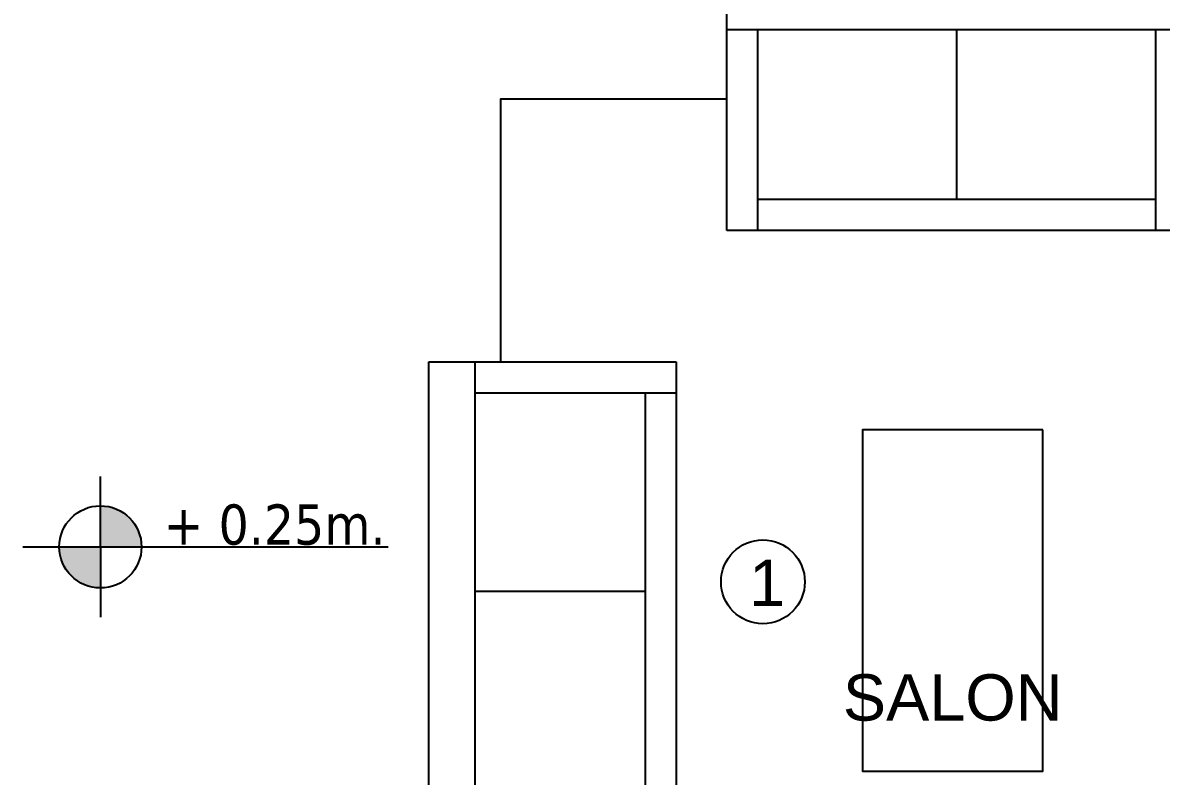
# Model space of a CAD drawing. Header units: millimetres. Extents: x 154 to 5560, y 36 to 724.
# Drawn here: x 4738.1 to 4829.9, y 205.4 to 266.2 of the extents above; entities that cross this region are included whole.
import ezdxf

# ---------------------------------------------------------------- set-up
doc = ezdxf.new("R2010")
doc.units = ezdxf.units.MM
doc.layers.add('MİMARİ PLAN', color=8, linetype='Continuous')
doc.styles.get("Standard").update_dxf_attribs({"font": 'arial.ttf'})
doc.styles.add('taho', font='tahoma.ttf')

msp = doc.modelspace()

# ---------------------------------------------------------------- hatches: boundary and pattern name
at = {"layer": 'MİMARİ PLAN'}
h = msp.add_hatch(color=256, dxfattribs=at)
h.dxf.hatch_style = 1
h.paths.add_polyline_path([(4744.383, 220.574, -0.414214), (4741.068, 223.889), (4744.383, 223.889)])
h.paths.add_polyline_path([(4747.698, 223.889), (4744.383, 223.889), (4744.383, 227.204, -0.414214)])

# ---------------------------------------------------------------- linework, layer by layer
for p, q in [((4794.914, 249.432), (4794.914, 269.379)), ((4794.914, 265.639), (4831.967, 265.639)), ((4797.407, 249.432), (4797.407, 265.639)), ((4813.441, 251.925), (4813.441, 265.639)), ((4829.474, 265.639), (4829.474, 249.432)), ((4829.474, 251.925), (4797.407, 251.925)), ((4831.967, 249.432), (4794.914, 249.432)), ((4770.872, 238.824), (4790.818, 238.824)), ((4770.872, 201.771), (4770.872, 238.824)), ((4774.612, 201.771), (4774.612, 238.824)), ((4790.818, 238.824), (4790.818, 201.771)), ((4774.612, 236.331), (4790.818, 236.331)), ((4788.325, 236.331), (4788.325, 204.264)), ((4744.383, 223.889), (4744.383, 229.562)), ((4738.121, 223.889), (4767.58, 223.889)), ((4744.383, 223.889), (4744.383, 218.216)), ((4788.325, 220.298), (4774.612, 220.298))]:
    msp.add_line(p, q, dxfattribs=at)
msp.add_lwpolyline([(4794.914, 260.004), (4776.637, 260.004), (4776.637, 238.824)], dxfattribs=at)
msp.add_lwpolyline([(4820.392, 233.348), (4805.834, 233.348), (4805.834, 205.79), (4820.392, 205.79)], close=True, dxfattribs=at)
for centre, radius in [((4744.383, 223.889), 3.315), ((4797.815, 221.072), 3.381)]:
    msp.add_circle(centre, radius, dxfattribs=at)

# ---------------------------------------------------------------- texts
at = {"layer": 'MİMARİ PLAN', "style": 'taho'}
msp.add_text('+ 0.25m.', height=3.245, dxfattribs=at).set_placement((4749.49, 224.071))
at = {"layer": 'MİMARİ PLAN', "char_height": 3.74, "attachment_point": 1}
for s, width, insert in [('1', 3.74, (4796.695, 222.857)), ('SALON', 24.10943, (4804.262, 213.611))]:
    msp.add_mtext_dynamic_manual_height_columns(s, width=width, gutter_width=311.666, heights=[0], dxfattribs=dict(at, insert=insert))

doc.saveas('drawing.dxf')
